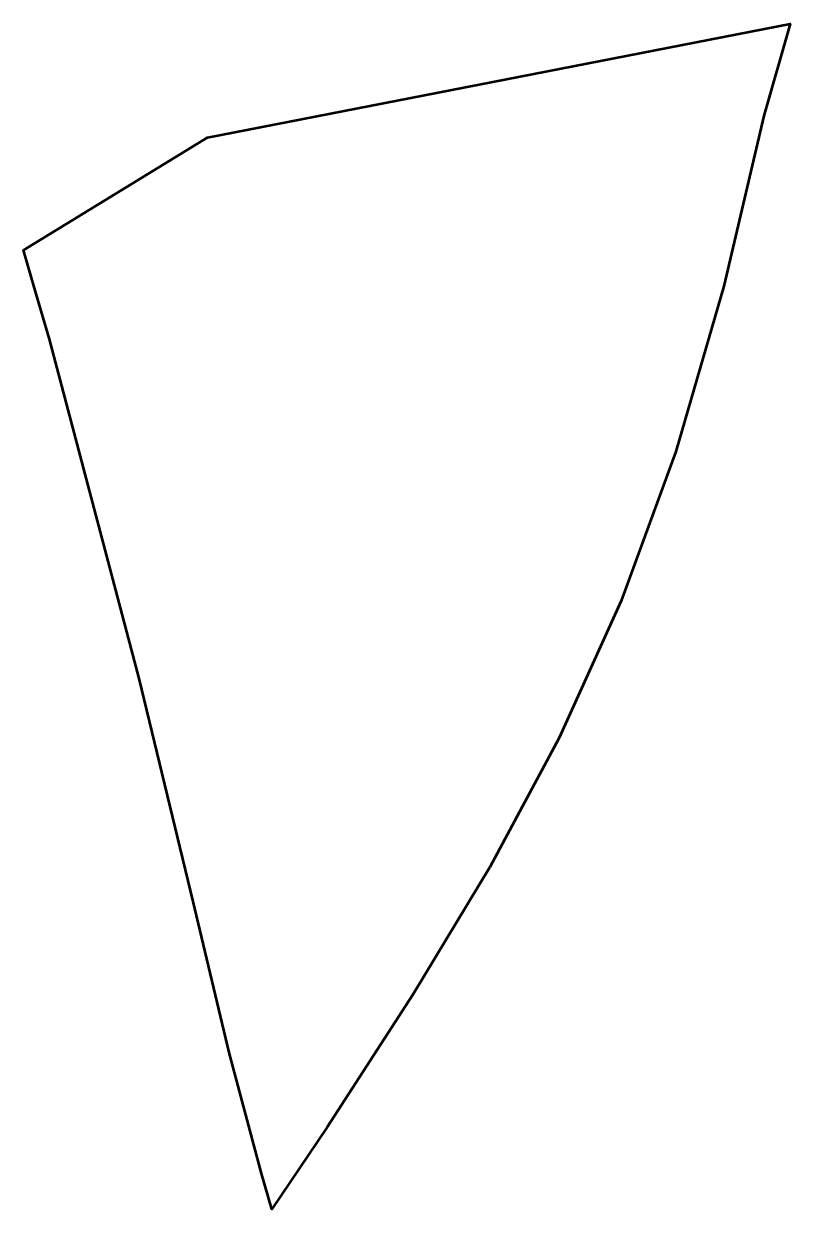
# Model space of a CAD drawing. Header units: metres. Extents: x 808332 to 808398, y 9157210 to 9157311.
import ezdxf

# ---------------------------------------------------------------- set-up
doc = ezdxf.new("R2010")
doc.units = ezdxf.units.M
doc.header["$MEASUREMENT"] = 0
doc.layers.add('2900-21027', color=1, linetype='Continuous')

msp = doc.modelspace()

# ---------------------------------------------------------------- linework, layer by layer
at = {"layer": '2900-21027', "color": 254, "lineweight": 53, "true_color": 0xcccccc}
msp.add_lwpolyline([(808347.95, 9157301.37), (808397.72, 9157311.08), (808395.45, 9157303.23), (808392.05, 9157288.69), (808387.93, 9157274.56), (808383.27, 9157261.83), (808377.98, 9157250.12), (808372.05, 9157239.08), (808365.5, 9157228.25), (808358.17, 9157216.88), (808353.44, 9157209.88), (808352.55, 9157212.94), (808349.78, 9157223.25), (808346.73, 9157236.14), (808342.12, 9157255.2), (808334.44, 9157284.16), (808333.16, 9157288.51), (808332.24, 9157291.74)], close=True, dxfattribs=at)

doc.saveas('drawing.dxf')
